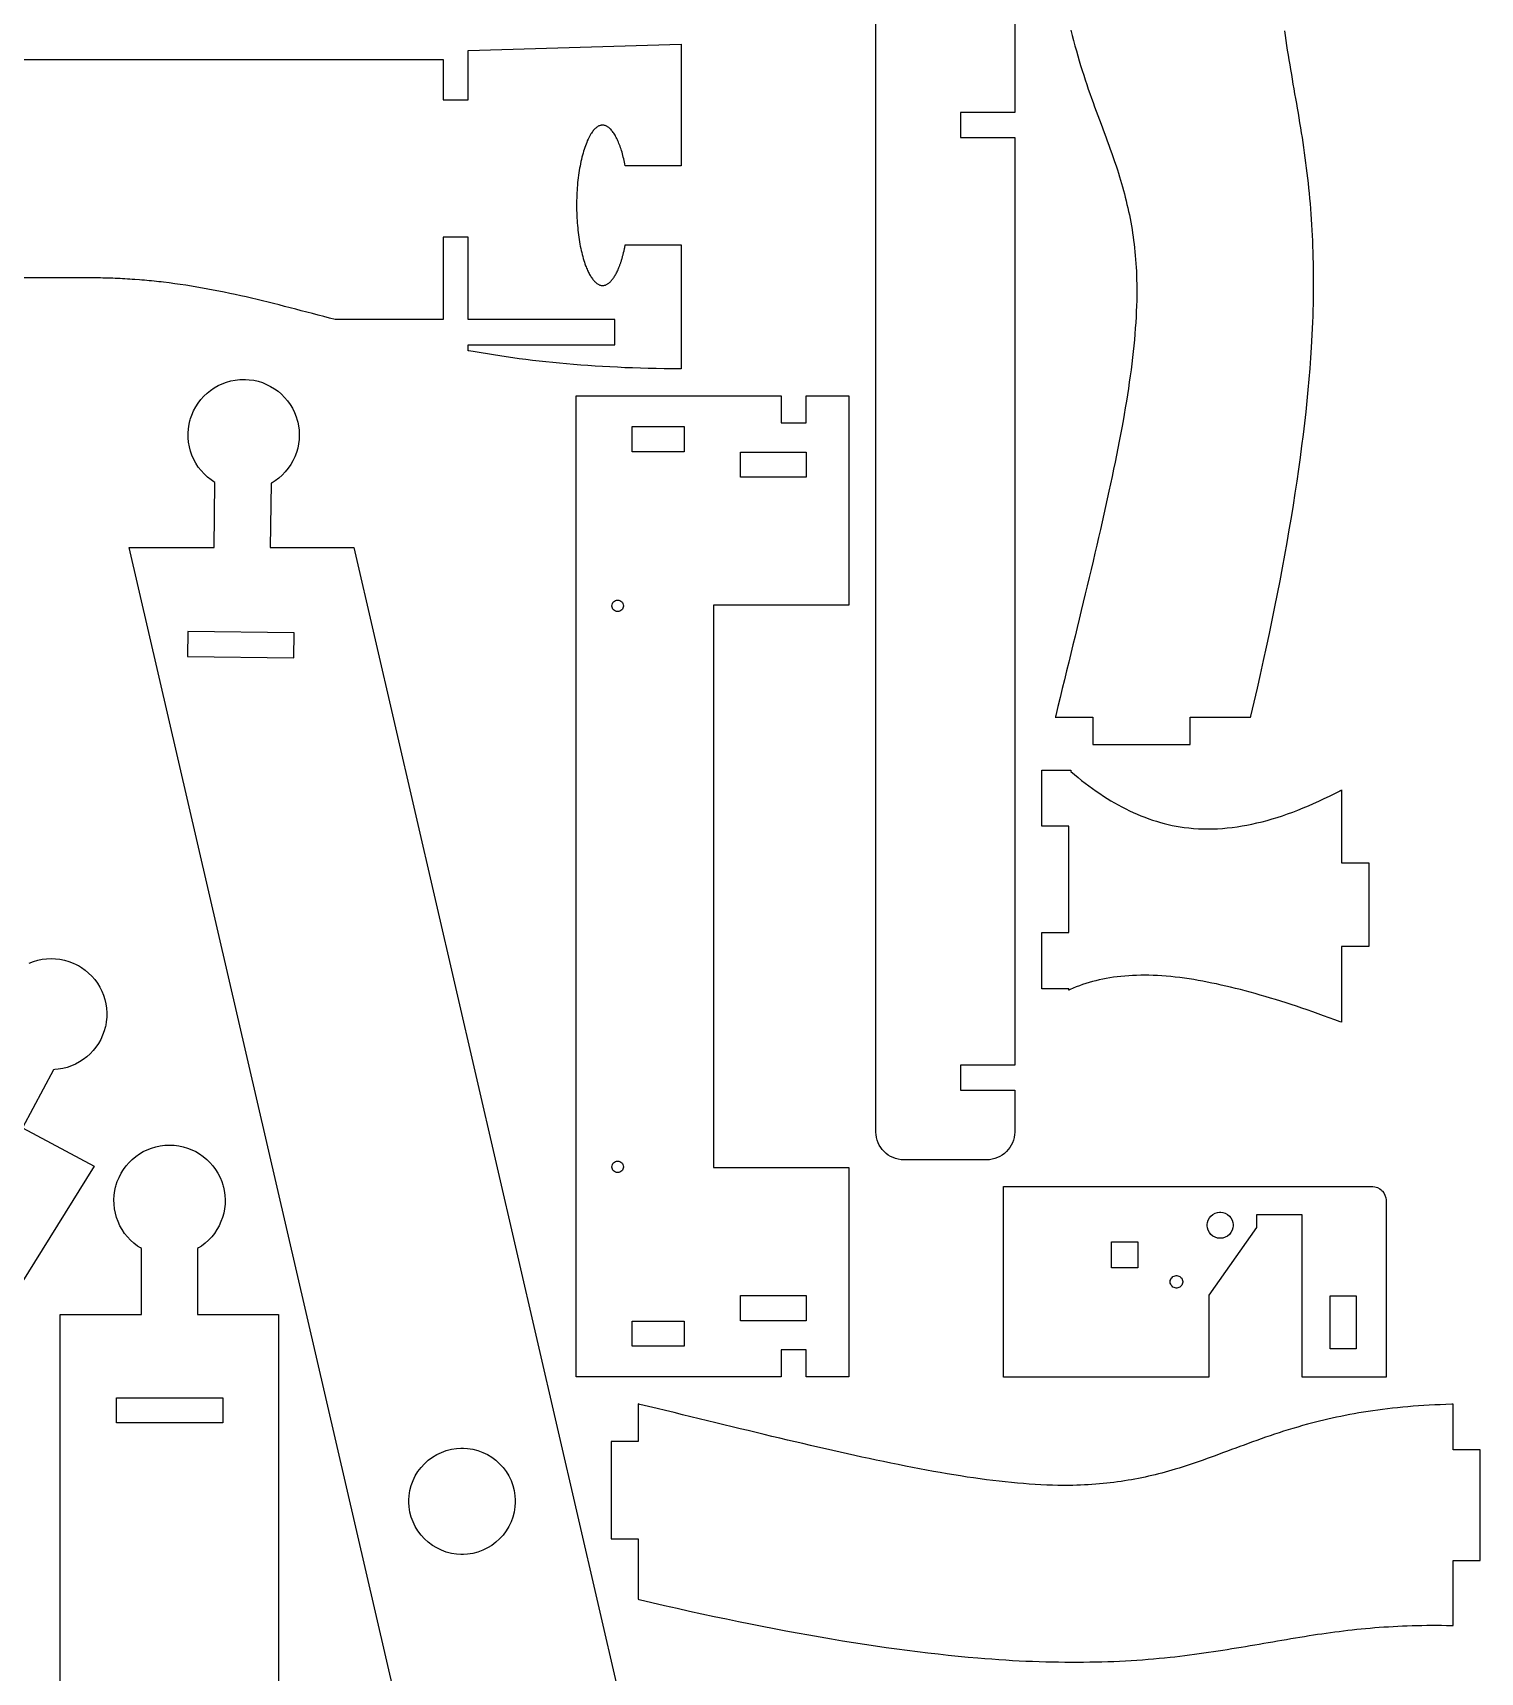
# Model space of a CAD drawing. Extents: x 0 to 504, y 0 to 398.
# Drawn here: x 395.7 to 502.7, y 140.7 to 261.9 of the extents above; entities that cross this region are included whole.
import ezdxf

# ---------------------------------------------------------------- set-up
doc = ezdxf.new("R2010")
doc.units = 0
doc.layers.get('0').update_dxf_attribs({"linetype": 'CONTINUOUS'})

msp = doc.modelspace()

# ---------------------------------------------------------------- linework, layer by layer
at = {"color": 0}
for points in [[(468.271, 264.121), (468.271, 255.971), (464.271, 255.971), (464.271, 254.121), (468.271, 254.121), (468.271, 185.568), (464.271, 185.568), (464.271, 183.718), (468.271, 183.718), (468.271, 180.643), (468.271, 180.59), (468.26, 180.431), (468.228, 180.225), (468.176, 180.026), (468.107, 179.835), (468.019, 179.654), (467.915, 179.483), (467.796, 179.324), (467.662, 179.176), (467.515, 179.042), (467.356, 178.922), (467.185, 178.818), (467.003, 178.731), (466.813, 178.661), (466.614, 178.61), (466.407, 178.579), (466.249, 178.568), (466.196, 178.568), (460.093, 178.568), (460.093, 178.568), (460.04, 178.568), (459.882, 178.579), (459.675, 178.61), (459.476, 178.661), (459.286, 178.731), (459.104, 178.818), (458.933, 178.922), (458.774, 179.042), (458.626, 179.176), (458.492, 179.324), (458.372, 179.483), (458.269, 179.654), (458.182, 179.835), (458.111, 180.026), (458.061, 180.225), (458.029, 180.431), (458.018, 180.59), (458.018, 180.643), (458.018, 269.046)], [(472.431, 262.061), (472.526, 261.668), (472.624, 261.282), (472.724, 260.901), (472.826, 260.526), (472.931, 260.157), (473.037, 259.793), (473.144, 259.433), (473.256, 259.079), (473.367, 258.729), (473.481, 258.382), (473.594, 258.04), (473.711, 257.701), (473.826, 257.368), (473.944, 257.037), (474.06, 256.708), (474.179, 256.386), (474.297, 256.063), (474.412, 255.743), (474.531, 255.426), (474.649, 255.111), (474.881, 254.487), (474.994, 254.176), (475.108, 253.868), (475.219, 253.561), (475.331, 253.254), (475.44, 252.95), (475.547, 252.643), (475.651, 252.338), (475.756, 252.032), (475.856, 251.725), (475.935, 251.475), (476.012, 251.225), (476.09, 250.971), (476.165, 250.718), (476.238, 250.464), (476.308, 250.211), (476.376, 249.954), (476.442, 249.7), (476.506, 249.44), (476.567, 249.182), (476.626, 248.922), (476.685, 248.661), (476.74, 248.397), (476.792, 248.133), (476.844, 247.868), (476.89, 247.6), (476.938, 247.332), (476.981, 247.058), (477.019, 246.787), (477.058, 246.513), (477.092, 246.236), (477.124, 245.957), (477.156, 245.675), (477.181, 245.393), (477.206, 245.106), (477.226, 244.818), (477.244, 244.526), (477.261, 244.233), (477.274, 243.938), (477.281, 243.639), (477.29, 243.257), (477.292, 242.865), (477.29, 242.475), (477.283, 242.076), (477.272, 241.675), (477.256, 241.268), (477.238, 240.857), (477.213, 240.44), (477.183, 240.021), (477.149, 239.597), (477.113, 239.168), (477.069, 238.733), (477.026, 238.296), (476.976, 237.854), (476.922, 237.407), (476.865, 236.954), (476.804, 236.497), (476.738, 236.036), (476.669, 235.569), (476.599, 235.1), (476.522, 234.625), (476.442, 234.144), (476.358, 233.661), (476.274, 233.171), (476.183, 232.676), (476.09, 232.179), (475.994, 231.675), (475.894, 231.168), (475.794, 230.654), (475.688, 230.138), (475.581, 229.615), (475.465, 229.075), (475.349, 228.526), (475.231, 227.975), (475.108, 227.419), (474.985, 226.858), (474.858, 226.293), (474.731, 225.725), (474.601, 225.15), (474.467, 224.569), (474.333, 223.986), (474.197, 223.4), (474.058, 222.807), (473.915, 222.208), (473.774, 221.607), (473.631, 221.001), (473.483, 220.39), (473.336, 219.775), (473.188, 219.157), (473.035, 218.533), (472.883, 217.906), (472.731, 217.275), (472.576, 216.638), (472.419, 215.996), (472.262, 215.351), (472.106, 214.703), (471.944, 214.05), (471.785, 213.393), (471.624, 212.732), (471.463, 212.065), (471.299, 211.396), (471.299, 211.393), (471.299, 211.388), (471.294, 211.379), (471.294, 211.375), (471.294, 211.371), (471.292, 211.368), (471.29, 211.362), (471.29, 211.354), (471.287, 211.35), (471.287, 211.346), (471.287, 211.343), (471.285, 211.337), (471.283, 211.333), (471.283, 211.329), (471.281, 211.321), (471.281, 211.318), (471.281, 211.314), (471.279, 211.311), (471.276, 211.307), (471.276, 211.297), (471.274, 211.293), (471.274, 211.289), (471.274, 211.286), (471.272, 211.281), (471.269, 211.276), (471.269, 211.272), (474.037, 211.272), (474.037, 209.272), (481.238, 209.272), (481.238, 211.272), (485.701, 211.272), (485.719, 211.35), (485.963, 212.39), (486.201, 213.425), (486.433, 214.447), (486.658, 215.462), (486.876, 216.469), (487.092, 217.468), (487.297, 218.454), (487.497, 219.433), (487.69, 220.404), (487.876, 221.365), (488.058, 222.318), (488.231, 223.261), (488.399, 224.194), (488.558, 225.118), (488.713, 226.033), (488.858, 226.939), (488.999, 227.836), (489.133, 228.722), (489.261, 229.6), (489.381, 230.468), (489.494, 231.326), (489.599, 232.175), (489.699, 233.014), (489.792, 233.843), (489.876, 234.662), (489.956, 235.471), (490.026, 236.271), (490.092, 237.061), (490.149, 237.84), (490.199, 238.611), (490.226, 239.082), (490.251, 239.544), (490.274, 240.007), (490.292, 240.464), (490.308, 240.918), (490.324, 241.368), (490.333, 241.813), (490.342, 242.257), (490.349, 242.693), (490.351, 243.129), (490.351, 243.558), (490.349, 243.986), (490.344, 244.411), (490.338, 244.832), (490.331, 245.25), (490.317, 245.661), (490.306, 246.071), (490.287, 246.479), (490.269, 246.882), (490.249, 247.282), (490.226, 247.679), (490.201, 248.075), (490.174, 248.464), (490.144, 248.851), (490.113, 249.236), (490.081, 249.618), (490.044, 249.997), (490.008, 250.375), (489.969, 250.747), (489.926, 251.115), (489.883, 251.483), (489.838, 251.865), (489.787, 252.247), (489.738, 252.625), (489.685, 253), (489.631, 253.372), (489.576, 253.743), (489.519, 254.111), (489.463, 254.476), (489.404, 254.843), (489.344, 255.207), (489.285, 255.568), (489.224, 255.926), (489.162, 256.287), (489.101, 256.644), (489.04, 257.004), (488.976, 257.361), (488.915, 257.715), (488.854, 258.072), (488.792, 258.429), (488.731, 258.783), (488.669, 259.14), (488.61, 259.497), (488.551, 259.854), (488.492, 260.211), (488.433, 260.569), (488.376, 260.929), (488.322, 261.289), (488.267, 261.65), (488.217, 262.013)], [(275.296, 259.894), (426.05, 259.894), (426.05, 256.894), (427.9, 256.894), (427.9, 260.558), (443.64, 261.013), (443.64, 252.031), (439.504, 252.031), (439.478, 252.167), (439.45, 252.297), (439.422, 252.426), (439.393, 252.553), (439.362, 252.678), (439.331, 252.799), (439.297, 252.919), (439.265, 253.036), (439.229, 253.15), (439.193, 253.261), (439.157, 253.369), (439.119, 253.476), (439.082, 253.579), (439.043, 253.679), (439.003, 253.776), (438.963, 253.869), (438.922, 253.96), (438.879, 254.047), (438.838, 254.131), (438.794, 254.213), (438.75, 254.287), (438.707, 254.362), (438.662, 254.431), (438.617, 254.499), (438.572, 254.561), (438.525, 254.619), (438.479, 254.675), (438.433, 254.726), (438.386, 254.772), (438.339, 254.815), (438.293, 254.854), (438.247, 254.888), (438.2, 254.919), (438.154, 254.947), (438.108, 254.969), (438.061, 254.99), (438.015, 255.006), (437.969, 255.019), (437.922, 255.029), (437.876, 255.035), (437.831, 255.036), (437.783, 255.035), (437.737, 255.029), (437.692, 255.019), (437.647, 255.008), (437.6, 254.992), (437.554, 254.972), (437.508, 254.949), (437.463, 254.919), (437.417, 254.89), (437.372, 254.856), (437.326, 254.818), (437.281, 254.776), (437.236, 254.731), (437.192, 254.681), (437.147, 254.629), (437.101, 254.574), (437.057, 254.513), (437.015, 254.449), (436.969, 254.381), (436.915, 254.293), (436.86, 254.197), (436.807, 254.094), (436.756, 253.987), (436.704, 253.876), (436.656, 253.758), (436.607, 253.636), (436.56, 253.51), (436.515, 253.378), (436.469, 253.243), (436.426, 253.103), (436.385, 252.958), (436.344, 252.81), (436.306, 252.658), (436.268, 252.503), (436.232, 252.343), (436.199, 252.181), (436.167, 252.015), (436.136, 251.847), (436.107, 251.676), (436.079, 251.503), (436.054, 251.326), (436.032, 251.147), (436.01, 250.967), (435.99, 250.785), (435.974, 250.6), (435.957, 250.412), (435.944, 250.226), (435.933, 250.037), (435.924, 249.847), (435.918, 249.662), (435.912, 249.476), (435.91, 249.29), (435.91, 249.104), (435.911, 248.917), (435.915, 248.731), (435.919, 248.544), (435.926, 248.361), (435.936, 248.176), (435.947, 247.993), (435.96, 247.811), (435.975, 247.629), (435.992, 247.449), (436.01, 247.269), (436.029, 247.094), (436.051, 246.919), (436.075, 246.749), (436.1, 246.578), (436.128, 246.411), (436.156, 246.244), (436.186, 246.083), (436.218, 245.924), (436.251, 245.768), (436.286, 245.615), (436.324, 245.465), (436.361, 245.319), (436.401, 245.178), (436.443, 245.037), (436.485, 244.906), (436.529, 244.775), (436.575, 244.65), (436.61, 244.56), (436.647, 244.469), (436.682, 244.385), (436.719, 244.303), (436.757, 244.222), (436.797, 244.144), (436.835, 244.069), (436.874, 243.999), (436.915, 243.931), (436.954, 243.862), (436.994, 243.801), (437.036, 243.742), (437.079, 243.685), (437.118, 243.631), (437.161, 243.579), (437.204, 243.531), (437.244, 243.486), (437.287, 243.444), (437.331, 243.406), (437.374, 243.369), (437.415, 243.336), (437.458, 243.306), (437.501, 243.281), (437.544, 243.256), (437.588, 243.236), (437.629, 243.219), (437.672, 243.206), (437.715, 243.194), (437.757, 243.188), (437.799, 243.183), (437.84, 243.183), (437.881, 243.185), (437.922, 243.19), (437.961, 243.197), (438.001, 243.208), (438.042, 243.219), (438.082, 243.237), (438.122, 243.256), (438.162, 243.276), (438.204, 243.301), (438.243, 243.329), (438.283, 243.358), (438.324, 243.39), (438.365, 243.426), (438.404, 243.463), (438.443, 243.504), (438.483, 243.549), (438.522, 243.594), (438.563, 243.643), (438.601, 243.694), (438.64, 243.749), (438.679, 243.806), (438.717, 243.862), (438.754, 243.926), (438.792, 243.99), (438.829, 244.058), (438.865, 244.126), (438.901, 244.199), (438.938, 244.275), (438.972, 244.353), (439.007, 244.433), (439.04, 244.517), (439.06, 244.563), (439.079, 244.61), (439.097, 244.658), (439.115, 244.706), (439.131, 244.756), (439.149, 244.806), (439.167, 244.856), (439.183, 244.908), (439.2, 244.96), (439.217, 245.013), (439.233, 245.065), (439.25, 245.119), (439.265, 245.174), (439.282, 245.229), (439.297, 245.285), (439.313, 245.34), (439.329, 245.397), (439.343, 245.454), (439.357, 245.513), (439.372, 245.569), (439.386, 245.629), (439.415, 245.749), (439.429, 245.81), (439.44, 245.869), (439.454, 245.931), (439.467, 245.994), (439.479, 246.056), (439.492, 246.119), (439.504, 246.181), (443.64, 246.181), (443.64, 237.031), (443.565, 237.031), (442.965, 237.035), (442.369, 237.037), (441.781, 237.047), (441.197, 237.06), (440.622, 237.074), (440.05, 237.093), (439.485, 237.112), (438.926, 237.138), (438.374, 237.165), (437.825, 237.194), (437.283, 237.229), (436.747, 237.265), (436.215, 237.304), (435.69, 237.347), (435.169, 237.392), (434.656, 237.438), (434.147, 237.487), (433.64, 237.542), (433.142, 237.594), (432.647, 237.654), (432.157, 237.713), (431.672, 237.776), (431.193, 237.842), (430.717, 237.908), (430.247, 237.976), (429.781, 238.049), (429.319, 238.124), (428.862, 238.199), (428.41, 238.276), (427.961, 238.356), (427.9, 238.368), (427.9, 238.368), (427.9, 238.811), (438.728, 238.811), (438.728, 240.661), (427.9, 240.661), (427.9, 246.744), (426.05, 246.744), (426.05, 240.661), (418.079, 240.661), (418.079, 240.662), (418.074, 240.662), (418.074, 240.662), (418.072, 240.662), (417.65, 240.776), (417.232, 240.888), (416.815, 240.999), (416.4, 241.108), (415.986, 241.217), (415.575, 241.324), (415.164, 241.433), (414.753, 241.537), (414.344, 241.643), (413.936, 241.747), (413.529, 241.849), (413.124, 241.949), (412.717, 242.049), (412.313, 242.144), (411.907, 242.24), (411.503, 242.335), (411.099, 242.424), (410.694, 242.513), (410.29, 242.601), (409.886, 242.685), (409.482, 242.767), (409.076, 242.844), (408.672, 242.922), (408.267, 242.994), (407.861, 243.067), (407.454, 243.135), (407.047, 243.199), (406.638, 243.26), (406.228, 243.318), (405.818, 243.372), (405.406, 243.424), (405.229, 243.444), (405.051, 243.463), (404.875, 243.483), (404.697, 243.501), (404.519, 243.519), (404.342, 243.537), (404.164, 243.554), (403.985, 243.569), (403.807, 243.586), (403.628, 243.6), (403.269, 243.626), (403.09, 243.64), (402.91, 243.651), (402.731, 243.662), (402.55, 243.674), (402.369, 243.685), (402.189, 243.693), (402.008, 243.701), (401.826, 243.71), (401.646, 243.717), (401.464, 243.722), (401.282, 243.728), (401.099, 243.733), (400.917, 243.737), (400.733, 243.74), (400.551, 243.743), (400.368, 243.744), (400.183, 243.744), (275.296, 243.744)], [(423.268, 135.569), (402.869, 223.832), (409.129, 223.832), (409.196, 228.625), (409.122, 228.669), (408.908, 228.815), (408.642, 229.026), (408.396, 229.257), (408.171, 229.504), (407.968, 229.768), (407.789, 230.047), (407.631, 230.336), (407.499, 230.64), (407.39, 230.95), (407.307, 231.269), (407.25, 231.597), (407.219, 231.926), (407.215, 232.261), (407.24, 232.597), (407.292, 232.933), (407.35, 233.186), (407.374, 233.269), (407.397, 233.351), (407.482, 233.597), (407.615, 233.911), (407.774, 234.208), (407.954, 234.49), (408.154, 234.754), (408.376, 235), (408.615, 235.229), (408.872, 235.436), (409.146, 235.622), (409.431, 235.786), (409.731, 235.925), (410.042, 236.043), (410.364, 236.132), (410.696, 236.197), (411.033, 236.236), (411.292, 236.247), (411.378, 236.244), (411.464, 236.243), (411.722, 236.225), (412.06, 236.179), (412.389, 236.104), (412.708, 236.004), (413.015, 235.879), (413.311, 235.732), (413.593, 235.558), (413.861, 235.365), (414.111, 235.151), (414.346, 234.918), (414.558, 234.665), (414.753, 234.394), (414.925, 234.107), (415.074, 233.807), (415.199, 233.49), (415.276, 233.243), (415.299, 233.158), (415.321, 233.075), (415.369, 232.822), (415.414, 232.483), (415.428, 232.147), (415.414, 231.811), (415.374, 231.482), (415.308, 231.157), (415.217, 230.84), (415.1, 230.532), (414.958, 230.233), (414.793, 229.947), (414.606, 229.675), (414.396, 229.418), (414.164, 229.176), (413.911, 228.954), (413.639, 228.75), (413.421, 228.611), (413.346, 228.568), (413.279, 223.832), (419.446, 223.832), (438.989, 139.274)], [(395.485, 193.11), (395.794, 193.228), (396.11, 193.321), (396.433, 193.388), (396.76, 193.428), (397.09, 193.443), (397.421, 193.431), (397.751, 193.392), (398.078, 193.326), (398.403, 193.233), (398.721, 193.112), (398.957, 193.003), (399.033, 192.962), (399.108, 192.922), (399.331, 192.789), (399.608, 192.592), (399.867, 192.376), (400.106, 192.142), (400.321, 191.889), (400.518, 191.622), (400.69, 191.34), (400.839, 191.046), (400.964, 190.742), (401.065, 190.426), (401.14, 190.104), (401.189, 189.775), (401.21, 189.442), (401.206, 189.104), (401.172, 188.765), (401.128, 188.51), (401.11, 188.426), (401.09, 188.342), (401.019, 188.093), (400.903, 187.774), (400.763, 187.467), (400.596, 187.175), (400.41, 186.9), (400.203, 186.642), (399.978, 186.401), (399.733, 186.181), (399.471, 185.981), (399.194, 185.801), (398.903, 185.644), (398.599, 185.511), (398.282, 185.401), (397.956, 185.319), (397.619, 185.263), (397.36, 185.237), (397.275, 185.233), (394.985, 180.924), (400.276, 178.111), (364.344, 120.314)], [(397.754, 88.1907), (397.754, 167.129), (403.768, 167.129), (403.768, 172.011), (403.693, 172.057), (403.478, 172.199), (403.207, 172.407), (402.957, 172.632), (402.729, 172.876), (402.525, 173.138), (402.339, 173.413), (402.179, 173.701), (402.042, 174.001), (401.929, 174.311), (401.842, 174.629), (401.782, 174.954), (401.744, 175.285), (401.736, 175.619), (401.757, 175.956), (401.803, 176.293), (401.857, 176.546), (401.879, 176.629), (401.901, 176.712), (401.983, 176.958), (402.114, 177.274), (402.267, 177.574), (402.443, 177.858), (402.64, 178.125), (402.858, 178.375), (403.094, 178.606), (403.347, 178.817), (403.618, 179.006), (403.901, 179.174), (404.2, 179.318), (404.51, 179.439), (404.832, 179.535), (405.16, 179.604), (405.497, 179.646), (405.757, 179.661), (405.929, 179.661), (406.189, 179.646), (406.525, 179.604), (406.857, 179.535), (407.175, 179.439), (407.485, 179.318), (407.783, 179.174), (408.068, 179.006), (408.338, 178.817), (408.59, 178.606), (408.826, 178.375), (409.044, 178.125), (409.242, 177.858), (409.418, 177.574), (409.572, 177.274), (409.701, 176.958), (409.783, 176.712), (409.807, 176.629), (409.828, 176.546), (409.882, 176.293), (409.929, 175.956), (409.95, 175.619), (409.94, 175.285), (409.904, 174.954), (409.843, 174.629), (409.757, 174.311), (409.643, 174.001), (409.507, 173.701), (409.346, 173.413), (409.162, 173.138), (408.957, 172.876), (408.728, 172.632), (408.478, 172.407), (408.207, 172.199), (407.992, 172.057), (407.918, 172.011), (407.918, 167.129), (413.904, 167.129), (413.904, 88.1907)]]:
    msp.add_lwpolyline(points, dxfattribs=at)
for points in [[(446.018, 177.997), (456.018, 177.997), (456.018, 162.532), (452.868, 162.532), (452.868, 164.532), (451.018, 164.532), (451.018, 162.532), (435.871, 162.532), (435.871, 235.025), (451.018, 235.025), (451.018, 233.025), (452.868, 233.025), (452.868, 235.025), (456.018, 235.025), (456.018, 219.561), (446.018, 219.561), (446.018, 177.997)], [(440.018, 232.754), (443.868, 232.754), (443.868, 230.903), (440.018, 230.903), (440.018, 232.754)], [(448.018, 230.875), (452.868, 230.875), (452.868, 229.025), (448.018, 229.025), (448.018, 230.875)], [(438.521, 219.507), (438.521, 219.529), (438.529, 219.593), (438.554, 219.674), (438.593, 219.746), (438.646, 219.808), (438.708, 219.86), (438.781, 219.9), (438.861, 219.924), (438.925, 219.932), (438.968, 219.932), (439.032, 219.924), (439.111, 219.9), (439.183, 219.86), (439.247, 219.808), (439.299, 219.746), (439.338, 219.674), (439.362, 219.593), (439.371, 219.529), (439.371, 219.486), (439.362, 219.422), (439.338, 219.342), (439.299, 219.269), (439.247, 219.207), (439.183, 219.156), (439.111, 219.115), (439.032, 219.092), (438.968, 219.082), (438.925, 219.082), (438.861, 219.092), (438.781, 219.115), (438.708, 219.156), (438.646, 219.207), (438.593, 219.269), (438.554, 219.342), (438.529, 219.422), (438.521, 219.486), (438.521, 219.507)], [(415.015, 215.661), (415.042, 217.511), (407.192, 217.622), (407.165, 215.772), (415.015, 215.661)], [(472.685, 207.04), (472.949, 206.822), (473.213, 206.61), (473.478, 206.404), (473.746, 206.201), (474.014, 206.006), (474.282, 205.815), (474.553, 205.632), (474.824, 205.453), (475.096, 205.281), (475.369, 205.112), (475.644, 204.953), (475.921, 204.797), (476.197, 204.649), (476.475, 204.506), (476.753, 204.369), (477.035, 204.239), (477.317, 204.114), (477.6, 203.997), (477.885, 203.886), (478.169, 203.781), (478.457, 203.682), (478.744, 203.59), (479.033, 203.506), (479.324, 203.426), (479.617, 203.356), (479.91, 203.29), (480.203, 203.232), (480.5, 203.182), (480.796, 203.138), (481.142, 203.094), (481.489, 203.063), (481.839, 203.039), (482.189, 203.025), (482.542, 203.021), (482.896, 203.025), (483.253, 203.039), (483.61, 203.063), (483.972, 203.094), (484.333, 203.136), (484.697, 203.183), (485.063, 203.242), (485.428, 203.308), (485.799, 203.382), (486.169, 203.465), (486.542, 203.557), (486.915, 203.657), (487.29, 203.764), (487.668, 203.879), (488.046, 204.004), (488.426, 204.133), (488.808, 204.272), (489.192, 204.418), (489.576, 204.572), (489.964, 204.733), (490.351, 204.901), (490.74, 205.078), (491.131, 205.261), (491.524, 205.45), (491.917, 205.646), (492.31, 205.85), (492.315, 205.851), (492.319, 205.854), (492.322, 205.856), (492.326, 205.857), (492.331, 205.858), (492.333, 205.861), (492.34, 205.865), (492.344, 205.867), (492.349, 205.868), (492.351, 205.871), (492.36, 205.874), (492.363, 205.876), (492.367, 205.879), (492.371, 205.881), (492.374, 205.882), (492.378, 205.883), (492.385, 205.888), (492.389, 205.889), (492.392, 205.892), (492.396, 205.893), (492.4, 205.896), (492.403, 205.897), (492.407, 205.899), (492.411, 205.901), (492.414, 205.904), (492.418, 205.904), (492.421, 205.907), (492.421, 200.521), (494.421, 200.521), (494.421, 194.339), (492.421, 194.339), (492.421, 188.736), (492.321, 188.774), (491.908, 188.926), (491.499, 189.076), (491.092, 189.224), (490.685, 189.368), (490.285, 189.511), (489.885, 189.647), (489.488, 189.783), (489.093, 189.915), (488.701, 190.043), (488.313, 190.169), (487.926, 190.292), (487.543, 190.411), (487.162, 190.526), (486.785, 190.639), (486.41, 190.749), (486.037, 190.854), (485.669, 190.956), (485.303, 191.054), (484.94, 191.149), (484.582, 191.239), (484.225, 191.326), (483.871, 191.411), (483.521, 191.49), (483.175, 191.565), (482.832, 191.638), (482.493, 191.706), (482.157, 191.769), (481.824, 191.829), (481.494, 191.886), (481.168, 191.938), (480.819, 191.989), (480.475, 192.036), (480.135, 192.075), (479.8, 192.111), (479.468, 192.14), (479.142, 192.165), (478.821, 192.185), (478.503, 192.199), (478.19, 192.208), (477.882, 192.211), (477.578, 192.21), (477.278, 192.204), (476.983, 192.193), (476.692, 192.176), (476.403, 192.154), (476.121, 192.129), (475.844, 192.097), (475.571, 192.061), (475.3, 192.019), (475.035, 191.974), (474.774, 191.922), (474.515, 191.867), (474.262, 191.807), (474.012, 191.742), (473.767, 191.672), (473.526, 191.599), (473.289, 191.519), (473.053, 191.436), (472.825, 191.347), (472.599, 191.256), (472.378, 191.158), (472.367, 191.154), (472.36, 191.151), (472.356, 191.149), (472.353, 191.147), (472.342, 191.143), (472.339, 191.14), (472.332, 191.138), (472.328, 191.136), (472.317, 191.132), (472.314, 191.129), (472.307, 191.126), (472.303, 191.125), (472.293, 191.121), (472.289, 191.118), (472.282, 191.115), (472.278, 191.114), (472.271, 191.111), (472.271, 191.214), (470.271, 191.214), (470.271, 195.368), (472.271, 195.368), (472.271, 203.218), (470.271, 203.218), (470.271, 207.364), (472.421, 207.364), (472.421, 207.264), (472.685, 207.04)], [(438.521, 178.051), (438.521, 178.072), (438.529, 178.136), (438.554, 178.217), (438.593, 178.289), (438.646, 178.351), (438.708, 178.404), (438.781, 178.443), (438.861, 178.468), (438.925, 178.476), (438.968, 178.476), (439.032, 178.468), (439.111, 178.443), (439.183, 178.404), (439.247, 178.351), (439.299, 178.289), (439.338, 178.217), (439.362, 178.136), (439.371, 178.072), (439.371, 178.029), (439.362, 177.965), (439.338, 177.886), (439.299, 177.814), (439.247, 177.75), (439.183, 177.699), (439.111, 177.66), (439.032, 177.635), (438.968, 177.626), (438.925, 177.626), (438.861, 177.635), (438.781, 177.66), (438.708, 177.699), (438.646, 177.75), (438.593, 177.814), (438.554, 177.886), (438.529, 177.965), (438.521, 178.029), (438.521, 178.051)], [(467.456, 176.593), (494.717, 176.593), (494.868, 176.574), (495.063, 176.515), (495.239, 176.419), (495.363, 176.325), (495.399, 176.29), (495.435, 176.254), (495.529, 176.132), (495.624, 175.953), (495.683, 175.76), (495.703, 175.607), (495.703, 162.521), (489.506, 162.521), (489.506, 174.518), (486.124, 174.518), (486.124, 173.567), (482.608, 168.567), (482.608, 162.521), (467.456, 162.521), (467.456, 176.593)], [(483.449, 174.699), (483.497, 174.699), (483.643, 174.679), (483.822, 174.622), (483.986, 174.535), (484.129, 174.417), (484.247, 174.274), (484.336, 174.111), (484.392, 173.931), (484.411, 173.785), (484.411, 173.688), (484.392, 173.542), (484.336, 173.361), (484.247, 173.197), (484.129, 173.056), (483.986, 172.938), (483.822, 172.849), (483.643, 172.793), (483.497, 172.774), (483.4, 172.774), (483.254, 172.793), (483.074, 172.849), (482.911, 172.938), (482.768, 173.056), (482.65, 173.197), (482.561, 173.361), (482.506, 173.542), (482.486, 173.688), (482.486, 173.785), (482.506, 173.931), (482.561, 174.111), (482.65, 174.274), (482.768, 174.417), (482.911, 174.535), (483.074, 174.622), (483.254, 174.679), (483.4, 174.699), (483.449, 174.699)], [(475.431, 172.518), (477.356, 172.518), (477.356, 170.593), (475.431, 170.593), (475.431, 172.518)], [(480.221, 170.018), (480.244, 170.018), (480.314, 170.01), (480.401, 169.982), (480.481, 169.94), (480.549, 169.883), (480.606, 169.815), (480.647, 169.736), (480.675, 169.65), (480.685, 169.579), (480.685, 169.533), (480.675, 169.462), (480.647, 169.376), (480.606, 169.297), (480.549, 169.229), (480.481, 169.172), (480.401, 169.131), (480.314, 169.103), (480.244, 169.093), (480.199, 169.093), (480.129, 169.103), (480.042, 169.131), (479.964, 169.172), (479.894, 169.229), (479.839, 169.297), (479.796, 169.376), (479.768, 169.462), (479.76, 169.533), (479.76, 169.579), (479.768, 169.65), (479.796, 169.736), (479.839, 169.815), (479.894, 169.883), (479.964, 169.94), (480.042, 169.982), (480.129, 170.01), (480.199, 170.018), (480.221, 170.018)], [(448.018, 168.533), (452.868, 168.533), (452.868, 166.682), (448.018, 166.682), (448.018, 168.533)], [(491.581, 168.521), (493.506, 168.521), (493.506, 164.596), (491.581, 164.596), (491.581, 168.521)], [(440.018, 166.654), (443.868, 166.654), (443.868, 164.804), (440.018, 164.804), (440.018, 166.654)], [(401.918, 160.979), (409.768, 160.979), (409.768, 159.129), (401.918, 159.129), (401.918, 160.979)], [(440.457, 160.532), (440.457, 157.761), (438.457, 157.761), (438.457, 150.561), (440.457, 150.561), (440.457, 146.1), (440.46, 146.1), (440.467, 146.099), (440.468, 146.099), (440.474, 146.096), (440.478, 146.096), (440.478, 146.093), (440.486, 146.093), (440.492, 146.092), (440.496, 146.092), (440.503, 146.089), (440.507, 146.089), (440.51, 146.086), (440.514, 146.086), (440.521, 146.085), (440.524, 146.085), (440.528, 146.082), (440.532, 146.082), (441.475, 145.862), (442.41, 145.643), (443.339, 145.432), (444.26, 145.228), (445.171, 145.028), (446.078, 144.832), (446.978, 144.642), (447.867, 144.457), (448.753, 144.278), (449.628, 144.103), (450.499, 143.932), (451.36, 143.768), (452.214, 143.612), (453.06, 143.457), (453.9, 143.311), (454.732, 143.168), (455.554, 143.032), (456.371, 142.9), (457.179, 142.775), (457.978, 142.656), (458.774, 142.542), (459.56, 142.432), (460.335, 142.331), (461.103, 142.232), (461.867, 142.139), (462.621, 142.053), (463.367, 141.974), (464.103, 141.896), (464.832, 141.828), (465.553, 141.764), (466.075, 141.724), (466.592, 141.682), (467.103, 141.646), (467.61, 141.612), (468.114, 141.582), (468.611, 141.557), (469.104, 141.532), (469.596, 141.511), (470.079, 141.493), (470.561, 141.481), (471.039, 141.468), (471.511, 141.46), (471.979, 141.456), (472.446, 141.45), (472.904, 141.45), (473.361, 141.456), (473.814, 141.46), (474.261, 141.468), (474.707, 141.478), (475.149, 141.492), (475.585, 141.507), (476.017, 141.528), (476.446, 141.549), (476.871, 141.574), (477.293, 141.6), (477.71, 141.631), (478.125, 141.663), (478.536, 141.693), (478.943, 141.732), (479.346, 141.771), (479.746, 141.811), (480.111, 141.85), (480.475, 141.893), (480.835, 141.936), (481.192, 141.982), (481.547, 142.031), (481.9, 142.078), (482.25, 142.125), (482.6, 142.178), (482.946, 142.231), (483.292, 142.282), (483.635, 142.336), (483.978, 142.389), (484.317, 142.446), (484.657, 142.503), (484.996, 142.557), (485.332, 142.614), (485.668, 142.674), (486.004, 142.731), (486.339, 142.789), (486.675, 142.849), (487.007, 142.906), (487.342, 142.961), (487.675, 143.018), (488.01, 143.078), (488.342, 143.132), (488.678, 143.189), (489.011, 143.246), (489.346, 143.3), (489.682, 143.356), (490.018, 143.407), (490.332, 143.457), (490.646, 143.506), (490.961, 143.55), (491.278, 143.596), (491.596, 143.639), (491.917, 143.682), (492.236, 143.724), (492.56, 143.764), (492.882, 143.8), (493.21, 143.839), (493.535, 143.874), (493.864, 143.907), (494.196, 143.939), (494.529, 143.968), (494.864, 143.999), (495.203, 144.024), (495.542, 144.049), (495.882, 144.068), (496.225, 144.089), (496.574, 144.11), (496.921, 144.125), (497.271, 144.139), (497.625, 144.15), (497.982, 144.163), (498.342, 144.168), (498.703, 144.174), (499.068, 144.175), (499.804, 144.175), (500.178, 144.168), (500.553, 144.163), (500.625, 144.163), (500.628, 144.16), (500.657, 144.16), (500.657, 148.95), (502.657, 148.95), (502.657, 157.15), (500.657, 157.15), (500.657, 160.507), (500.632, 160.507), (500.625, 160.506), (500.55, 160.506), (500.128, 160.492), (499.71, 160.475), (499.3, 160.457), (498.893, 160.436), (498.489, 160.413), (498.093, 160.385), (497.7, 160.356), (497.314, 160.324), (496.932, 160.288), (496.553, 160.25), (496.179, 160.21), (495.811, 160.167), (495.446, 160.124), (495.086, 160.074), (494.732, 160.025), (494.382, 159.974), (494.035, 159.918), (493.693, 159.862), (493.354, 159.803), (493.021, 159.742), (492.692, 159.681), (492.364, 159.614), (492.043, 159.549), (491.725, 159.478), (491.41, 159.407), (491.1, 159.335), (490.793, 159.261), (490.492, 159.185), (490.192, 159.107), (489.896, 159.028), (489.535, 158.925), (489.178, 158.825), (488.828, 158.718), (488.479, 158.614), (488.136, 158.507), (487.797, 158.399), (487.464, 158.288), (487.132, 158.175), (486.804, 158.064), (486.482, 157.95), (486.16, 157.836), (485.842, 157.724), (485.528, 157.61), (485.217, 157.496), (484.907, 157.382), (484.597, 157.268), (484.292, 157.156), (483.989, 157.042), (483.686, 156.931), (483.385, 156.818), (483.086, 156.707), (482.789, 156.599), (482.489, 156.492), (482.192, 156.385), (481.896, 156.281), (481.6, 156.175), (481.303, 156.075), (481.007, 155.978), (480.71, 155.882), (480.411, 155.788), (480.114, 155.699), (479.871, 155.625), (479.629, 155.557), (479.386, 155.489), (479.143, 155.424), (478.9, 155.36), (478.653, 155.299), (478.407, 155.242), (478.157, 155.182), (477.91, 155.128), (477.66, 155.075), (477.407, 155.024), (477.153, 154.975), (476.899, 154.931), (476.642, 154.885), (476.385, 154.843), (476.125, 154.803), (475.864, 154.767), (475.6, 154.732), (475.335, 154.699), (475.068, 154.668), (474.8, 154.642), (474.528, 154.617), (474.257, 154.593), (473.979, 154.574), (473.703, 154.557), (473.422, 154.542), (473.142, 154.531), (472.857, 154.521), (472.571, 154.514), (472.282, 154.51), (471.878, 154.507), (471.468, 154.511), (471.057, 154.524), (470.639, 154.538), (470.214, 154.556), (469.786, 154.578), (469.353, 154.607), (468.917, 154.639), (468.475, 154.675), (468.028, 154.718), (467.575, 154.767), (467.117, 154.817), (466.654, 154.871), (466.189, 154.931), (465.717, 154.993), (465.239, 155.06), (464.757, 155.131), (464.271, 155.206), (463.778, 155.285), (463.282, 155.368), (462.779, 155.456), (462.274, 155.543), (461.761, 155.636), (461.246, 155.735), (460.724, 155.832), (460.199, 155.936), (459.667, 156.043), (459.128, 156.153), (458.589, 156.267), (458.042, 156.381), (457.518, 156.493), (456.992, 156.607), (456.46, 156.724), (455.925, 156.843), (455.385, 156.964), (454.842, 157.086), (454.292, 157.211), (453.739, 157.339), (453.185, 157.467), (452.624, 157.599), (452.057, 157.731), (451.489, 157.864), (450.917, 157.999), (450.339, 158.136), (449.76, 158.275), (449.174, 158.417), (448.585, 158.557), (447.992, 158.7), (447.396, 158.843), (446.796, 158.989), (446.192, 159.136), (445.582, 159.282), (444.971, 159.432), (444.353, 159.582), (443.735, 159.735), (443.111, 159.886), (442.485, 160.039), (441.853, 160.192), (441.218, 160.346), (440.579, 160.5), (440.457, 160.532)], [(427.45, 157.261), (427.55, 157.261), (427.851, 157.24), (428.242, 157.181), (428.617, 157.085), (428.978, 156.953), (429.321, 156.788), (429.644, 156.59), (429.947, 156.364), (430.225, 156.111), (430.479, 155.832), (430.704, 155.531), (430.901, 155.207), (431.067, 154.864), (431.199, 154.503), (431.296, 154.126), (431.354, 153.737), (431.375, 153.436), (431.375, 153.235), (431.354, 152.935), (431.296, 152.544), (431.199, 152.168), (431.067, 151.808), (430.901, 151.465), (430.704, 151.142), (430.479, 150.839), (430.225, 150.56), (429.947, 150.307), (429.644, 150.081), (429.321, 149.885), (428.978, 149.719), (428.617, 149.587), (428.242, 149.49), (427.851, 149.431), (427.55, 149.411), (427.35, 149.411), (427.049, 149.431), (426.66, 149.49), (426.283, 149.587), (425.922, 149.719), (425.579, 149.885), (425.257, 150.081), (424.953, 150.307), (424.675, 150.56), (424.421, 150.839), (424.196, 151.142), (423.999, 151.465), (423.833, 151.808), (423.701, 152.168), (423.604, 152.544), (423.546, 152.935), (423.525, 153.235), (423.525, 153.436), (423.546, 153.737), (423.604, 154.126), (423.701, 154.503), (423.833, 154.864), (423.999, 155.207), (424.196, 155.531), (424.421, 155.832), (424.675, 156.111), (424.953, 156.364), (425.257, 156.59), (425.579, 156.788), (425.922, 156.953), (426.283, 157.085), (426.66, 157.181), (427.049, 157.24), (427.35, 157.261), (427.45, 157.261)]]:
    msp.add_lwpolyline(points, close=True, dxfattribs=at)

doc.saveas('drawing.dxf')
